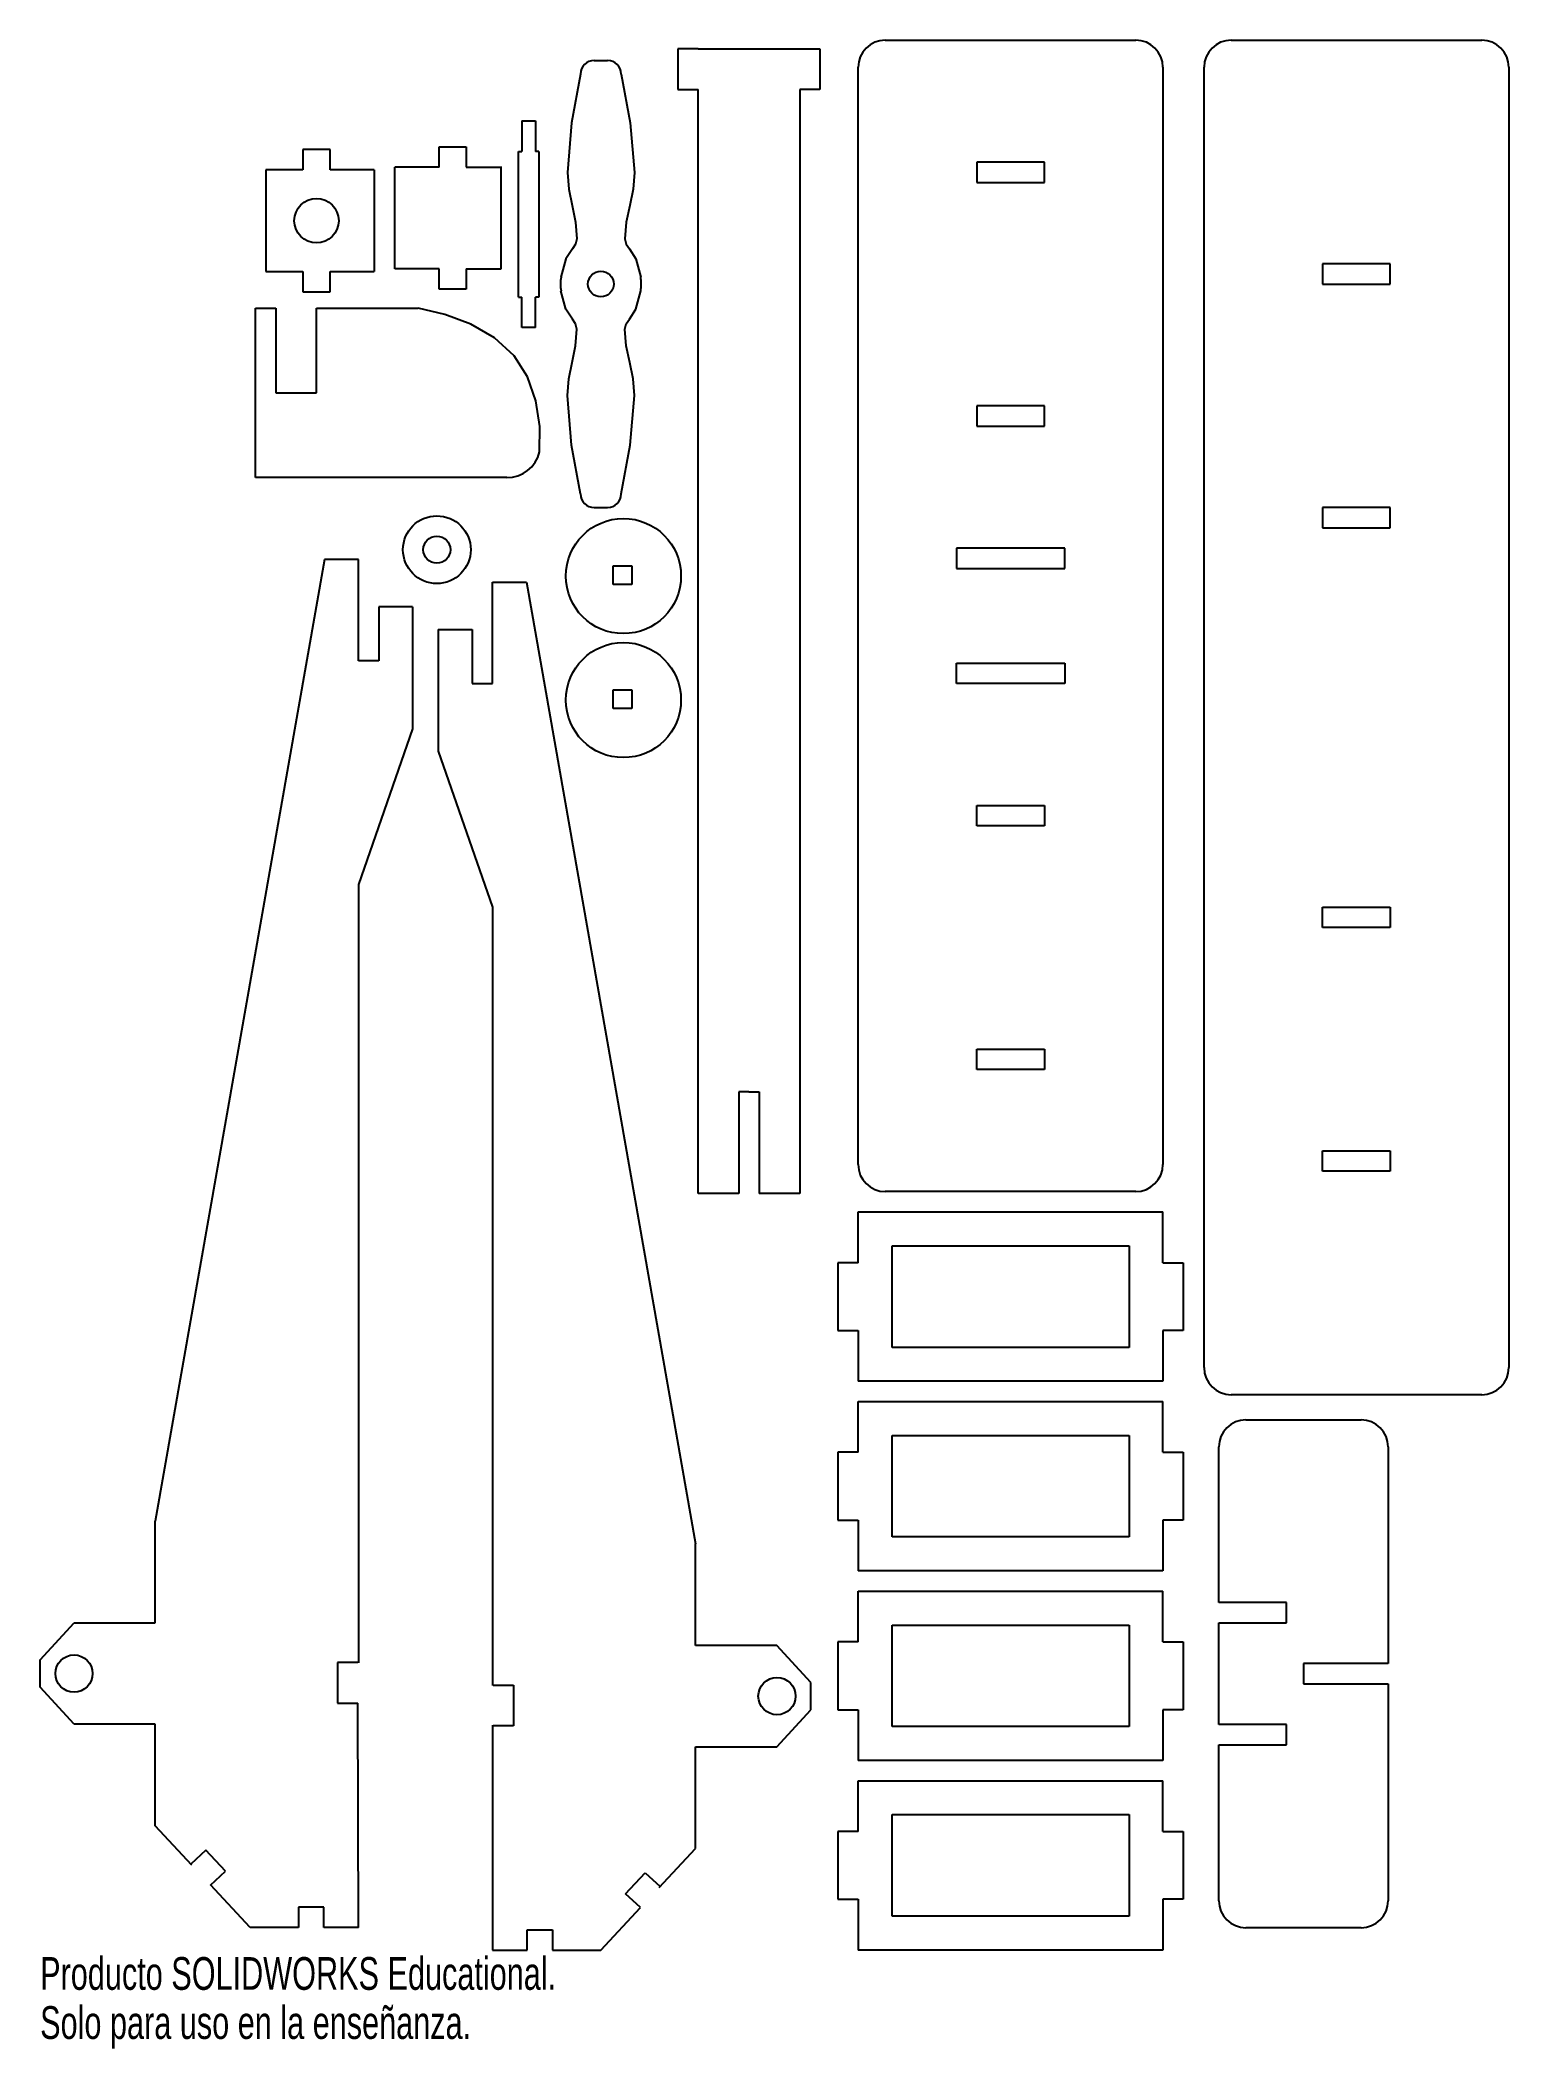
# Model space of a CAD drawing. Header units: millimetres. Extents: x 275 to 492, y -9 to 288.
import ezdxf

# ---------------------------------------------------------------- set-up
doc = ezdxf.new("R2010")
doc.units = ezdxf.units.MM
doc.styles.add('SLDTEXTSTYLE0', font='TXT', dxfattribs={"width": 0.7})

msp = doc.modelspace()

# ---------------------------------------------------------------- linework, layer by layer
at = {"color": 7, "linetype": 'Continuous'}
for p, q in [((369.05, 286.29), (369.05, 280.29)), ((372.05, 286.29), (369.05, 286.29)), ((372.05, 286.29), (387.05, 286.29)), ((387.05, 286.29), (390.05, 286.29)), ((390.05, 286.29), (390.05, 280.29)), ((399.69, 287.56), (436.69, 287.56)), ((450.77, 287.56), (487.77, 287.56)), ((354.69, 282.56), (353.37, 275.34)), ((356.69, 284.56), (358.69, 284.56)), ((360.69, 282.56), (362.01, 275.34)), ((395.69, 121.56), (395.69, 283.56)), ((440.69, 283.56), (440.69, 121.56)), ((446.77, 91.56), (446.77, 283.56)), ((491.77, 283.56), (491.77, 91.56)), ((369.05, 280.29), (372.05, 280.29)), ((372.05, 117.29), (372.05, 280.29)), ((390.05, 280.29), (387.05, 280.29)), ((387.05, 280.29), (387.05, 117.29)), ((346.03, 275.64), (346.03, 271.14)), ((346.03, 275.64), (348.03, 275.64)), ((348.03, 275.64), (348.03, 271.14)), ((353.37, 275.34), (352.74, 268.03)), ((362.01, 275.34), (362.65, 268.03)), ((317.7, 271.41), (313.7, 271.41)), ((313.7, 271.41), (313.7, 268.41)), ((317.7, 268.41), (317.7, 271.41)), ((333.8, 268.82), (333.8, 271.82)), ((333.8, 271.82), (337.8, 271.82)), ((337.8, 271.82), (337.8, 268.82)), ((345.53, 249.64), (345.53, 271.14)), ((345.53, 271.14), (346.03, 271.14)), ((348.53, 271.14), (348.03, 271.14)), ((348.53, 271.14), (348.53, 249.64)), ((313.7, 268.41), (308.2, 268.41)), ((308.2, 268.41), (308.2, 253.41)), ((324.2, 268.41), (317.7, 268.41)), ((324.2, 268.41), (324.2, 253.41)), ((333.8, 268.82), (327.27, 268.82)), ((327.27, 253.82), (327.27, 268.82)), ((337.8, 268.82), (342.96, 268.82)), ((342.96, 268.82), (343.06, 268.82)), ((342.96, 253.82), (342.96, 268.82)), ((352.74, 268.03), (352.94, 265.57)), ((362.65, 268.03), (362.45, 265.57)), ((423.19, 269.56), (413.19, 269.56)), ((413.19, 269.56), (413.19, 266.56)), ((423.19, 266.56), (423.19, 269.56)), ((352.94, 265.57), (353.44, 263.13)), ((362.45, 265.57), (361.95, 263.13)), ((413.19, 266.56), (418.19, 266.56)), ((418.19, 266.56), (423.19, 266.56)), ((353.44, 263.13), (353.94, 260.69)), ((361.95, 263.13), (361.45, 260.69)), ((353.94, 260.69), (354.14, 258.23)), ((354.14, 258.23), (353.94, 257.45)), ((361.45, 260.69), (361.24, 258.23)), ((361.24, 258.23), (361.44, 257.45)), ((352.51, 255.3), (351.8, 252.56)), ((353.48, 256.73), (352.51, 255.3)), ((353.94, 257.45), (353.48, 256.73)), ((361.44, 257.45), (361.9, 256.73)), ((361.9, 256.73), (362.87, 255.3)), ((362.87, 255.3), (363.58, 252.56)), ((308.2, 253.41), (313.7, 253.41)), ((313.7, 253.41), (313.7, 250.41)), ((317.7, 250.41), (317.7, 253.41)), ((317.7, 253.41), (324.2, 253.41)), ((333.8, 253.82), (327.27, 253.82)), ((333.8, 250.82), (333.8, 253.82)), ((337.8, 253.82), (337.8, 250.82)), ((337.8, 253.82), (342.96, 253.82)), ((474.27, 254.56), (464.27, 254.56)), ((464.27, 254.56), (464.27, 251.56)), ((474.27, 251.56), (474.27, 254.56)), ((313.7, 250.41), (317.7, 250.41)), ((337.8, 250.82), (333.8, 250.82)), ((345.53, 249.64), (346.03, 249.64)), ((346.03, 245.14), (346.03, 249.64)), ((348.03, 245.14), (348.03, 249.64)), ((348.53, 249.64), (348.03, 249.64)), ((352.51, 247.83), (351.8, 250.56)), ((362.87, 247.83), (363.58, 250.56)), ((464.27, 251.56), (469.27, 251.56)), ((469.27, 251.56), (474.27, 251.56)), ((306.71, 222.98), (306.71, 247.98)), ((306.71, 247.98), (309.71, 247.98)), ((309.71, 247.98), (309.71, 235.48)), ((315.71, 235.48), (315.71, 247.98)), ((315.71, 247.98), (330.71, 247.98)), ((334.64, 247.06), (330.71, 247.98)), ((338.47, 245.64), (334.64, 247.06)), ((353.48, 246.39), (352.51, 247.83)), ((353.94, 245.68), (353.48, 246.39)), ((361.44, 245.68), (361.9, 246.39)), ((361.9, 246.39), (362.87, 247.83)), ((341.98, 243.63), (338.47, 245.64)), ((344.9, 240.96), (341.98, 243.63)), ((348.03, 245.14), (346.03, 245.14)), ((354.14, 244.9), (353.94, 245.68)), ((353.94, 242.44), (354.14, 244.9)), ((361.24, 244.9), (361.44, 245.68)), ((361.45, 242.44), (361.24, 244.9)), ((346.88, 237.85), (344.9, 240.96)), ((353.44, 239.99), (353.94, 242.44)), ((361.95, 239.99), (361.45, 242.44)), ((348.11, 234.29), (346.88, 237.85)), ((352.74, 235.09), (352.94, 237.55)), ((352.94, 237.55), (353.44, 239.99)), ((362.45, 237.55), (361.95, 239.99)), ((362.65, 235.09), (362.45, 237.55)), ((309.71, 235.48), (315.71, 235.48)), ((353.37, 227.79), (352.74, 235.09)), ((362.01, 227.79), (362.65, 235.09)), ((348.68, 230.52), (348.11, 234.29)), ((423.19, 233.56), (413.19, 233.56)), ((413.19, 233.56), (413.19, 230.56)), ((423.19, 230.56), (423.19, 233.56)), ((348.65, 226.77), (348.68, 230.52)), ((413.19, 230.56), (418.19, 230.56)), ((418.19, 230.56), (423.19, 230.56)), ((354.69, 220.56), (353.37, 227.79)), ((360.69, 220.56), (362.01, 227.79)), ((343.8, 222.98), (306.71, 222.98)), ((356.69, 218.56), (358.69, 218.56)), ((474.27, 218.56), (464.27, 218.56)), ((464.27, 218.56), (464.27, 215.56)), ((474.27, 215.56), (474.27, 218.56)), ((464.27, 215.56), (469.27, 215.56)), ((469.27, 215.56), (474.27, 215.56)), ((316.89, 210.9), (291.89, 68.9)), ((321.89, 210.9), (316.89, 210.9)), ((321.89, 195.9), (321.89, 210.9)), ((426.19, 212.56), (410.19, 212.56)), ((410.19, 212.56), (410.19, 209.56)), ((426.19, 209.56), (426.19, 212.56)), ((359.52, 207.19), (359.52, 209.94)), ((359.52, 209.94), (362.27, 209.94)), ((362.27, 209.94), (362.27, 207.19)), ((410.19, 209.56), (418.44, 209.56)), ((418.44, 209.56), (426.19, 209.56)), ((341.69, 207.56), (346.69, 207.56)), ((341.69, 192.56), (341.69, 207.56)), ((346.69, 207.56), (371.69, 65.56)), ((362.27, 207.19), (359.52, 207.19)), ((324.89, 203.9), (324.89, 195.9)), ((329.89, 203.9), (324.89, 203.9)), ((329.89, 203.9), (329.89, 185.9)), ((333.69, 200.56), (338.69, 200.56)), ((333.69, 200.56), (333.69, 182.56)), ((338.69, 200.56), (338.69, 192.56)), ((324.89, 195.9), (321.89, 195.9)), ((410.19, 192.56), (410.19, 195.56)), ((410.19, 195.56), (418.44, 195.56)), ((418.44, 195.56), (426.19, 195.56)), ((426.19, 195.56), (426.19, 192.56)), ((338.69, 192.56), (341.69, 192.56)), ((359.52, 188.88), (359.52, 191.63)), ((359.52, 191.63), (362.27, 191.63)), ((362.27, 191.63), (362.27, 188.88)), ((426.19, 192.56), (410.19, 192.56)), ((362.27, 188.88), (359.52, 188.88)), ((329.89, 185.9), (321.89, 162.9)), ((333.69, 182.56), (341.69, 159.56)), ((413.19, 171.56), (413.19, 174.56)), ((413.19, 174.56), (418.19, 174.56)), ((418.19, 174.56), (423.19, 174.56)), ((423.19, 174.56), (423.19, 171.56)), ((423.19, 171.56), (413.19, 171.56)), ((321.89, 162.9), (321.89, 47.96)), ((341.69, 159.56), (341.69, 44.63)), ((464.27, 156.56), (464.27, 159.56)), ((464.27, 159.56), (469.27, 159.56)), ((469.27, 159.56), (474.27, 159.56)), ((474.27, 159.56), (474.27, 156.56)), ((474.27, 156.56), (464.27, 156.56)), ((413.19, 135.56), (413.19, 138.56)), ((413.19, 138.56), (418.19, 138.56)), ((418.19, 138.56), (423.19, 138.56)), ((423.19, 138.56), (423.19, 135.56)), ((423.19, 135.56), (413.19, 135.56)), ((379.55, 132.29), (378.05, 132.29)), ((378.05, 132.29), (378.05, 117.29)), ((379.55, 132.29), (381.05, 132.29)), ((381.05, 132.29), (381.05, 117.29)), ((464.27, 120.56), (464.27, 123.56)), ((464.27, 123.56), (469.27, 123.56)), ((469.27, 123.56), (474.27, 123.56)), ((474.27, 123.56), (474.27, 120.56)), ((474.27, 120.56), (464.27, 120.56)), ((378.05, 117.29), (372.05, 117.29)), ((387.05, 117.29), (381.05, 117.29)), ((436.69, 117.56), (399.69, 117.56)), ((395.69, 107.06), (395.69, 114.56)), ((395.69, 114.56), (440.69, 114.56)), ((440.69, 107.06), (440.69, 114.56)), ((395.69, 107.06), (392.69, 107.06)), ((392.69, 107.06), (392.69, 97.06)), ((400.69, 94.56), (400.69, 109.56)), ((400.69, 109.56), (435.69, 109.56)), ((435.69, 109.56), (435.69, 94.56)), ((440.69, 107.06), (443.69, 107.06)), ((443.69, 107.06), (443.69, 97.06)), ((392.69, 97.06), (395.69, 97.06)), ((395.69, 97.06), (395.69, 89.56)), ((443.69, 97.06), (440.69, 97.06)), ((440.69, 97.06), (440.69, 89.56)), ((435.69, 94.56), (400.69, 94.56)), ((440.69, 89.56), (395.69, 89.56)), ((395.69, 79.06), (395.69, 86.56)), ((395.69, 86.56), (440.69, 86.56)), ((440.69, 79.06), (440.69, 86.56)), ((487.77, 87.56), (450.77, 87.56)), ((452.95, 83.86), (469.95, 83.86)), ((400.69, 66.56), (400.69, 81.56)), ((400.69, 81.56), (435.69, 81.56)), ((435.69, 81.56), (435.69, 66.56)), ((395.69, 79.06), (392.69, 79.06)), ((392.69, 79.06), (392.69, 69.06)), ((440.69, 79.06), (443.69, 79.06)), ((443.69, 79.06), (443.69, 69.06)), ((448.95, 56.86), (448.95, 79.86)), ((473.95, 79.86), (473.95, 47.86)), ((291.89, 53.9), (291.89, 68.9)), ((392.69, 69.06), (395.69, 69.06)), ((395.69, 69.06), (395.69, 61.56)), ((443.69, 69.06), (440.69, 69.06)), ((440.69, 69.06), (440.69, 61.56)), ((371.69, 50.56), (371.69, 65.56)), ((435.69, 66.56), (400.69, 66.56)), ((440.69, 61.56), (395.69, 61.56)), ((395.69, 51.06), (395.69, 58.56)), ((395.69, 58.56), (440.69, 58.56)), ((440.69, 51.06), (440.69, 58.56)), ((458.95, 56.86), (448.95, 56.86)), ((458.95, 53.86), (458.95, 56.86)), ((274.89, 48.4), (279.89, 53.9)), ((279.89, 53.9), (291.89, 53.9)), ((400.69, 38.56), (400.69, 53.56)), ((400.69, 53.56), (435.69, 53.56)), ((435.69, 53.56), (435.69, 38.56)), ((448.95, 38.86), (448.95, 53.86)), ((448.95, 53.86), (458.95, 53.86)), ((383.69, 50.56), (371.69, 50.56)), ((388.69, 45.06), (383.69, 50.56)), ((395.69, 51.06), (392.69, 51.06)), ((392.69, 51.06), (392.69, 41.06)), ((440.69, 51.06), (443.69, 51.06)), ((443.69, 51.06), (443.69, 41.06)), ((274.89, 44.4), (274.89, 48.4)), ((318.79, 48.03), (318.79, 42.03)), ((321.79, 48.03), (318.79, 48.03)), ((473.95, 47.86), (461.45, 47.86)), ((461.45, 47.86), (461.45, 44.86)), ((341.79, 44.69), (344.79, 44.69)), ((344.79, 44.69), (344.79, 38.69)), ((388.69, 41.06), (388.69, 45.06)), ((461.45, 44.86), (473.95, 44.86)), ((473.95, 44.86), (473.95, 12.86)), ((279.89, 38.9), (274.89, 44.4)), ((318.79, 42.03), (321.79, 42.03)), ((321.89, 8.9), (321.79, 42.03)), ((291.89, 38.9), (279.89, 38.9)), ((291.89, 23.9), (291.89, 38.9)), ((341.69, 38.77), (341.69, 5.56)), ((344.79, 38.69), (341.79, 38.69)), ((383.69, 35.56), (388.69, 41.06)), ((392.69, 41.06), (395.69, 41.06)), ((395.69, 41.06), (395.69, 33.56)), ((435.69, 38.56), (400.69, 38.56)), ((443.69, 41.06), (440.69, 41.06)), ((440.69, 41.06), (440.69, 33.56)), ((458.95, 38.86), (448.95, 38.86)), ((458.95, 35.86), (458.95, 38.86)), ((448.95, 12.86), (448.95, 35.86)), ((448.95, 35.86), (458.95, 35.86)), ((371.69, 35.56), (383.69, 35.56)), ((371.69, 20.56), (371.69, 35.56)), ((440.69, 33.56), (395.69, 33.56)), ((395.69, 23.06), (395.69, 30.56)), ((395.69, 30.56), (440.69, 30.56)), ((440.69, 23.06), (440.69, 30.56)), ((297.29, 18.12), (291.89, 23.9)), ((400.69, 10.56), (400.69, 25.56)), ((400.69, 25.56), (435.69, 25.56)), ((435.69, 25.56), (435.69, 10.56)), ((395.69, 23.06), (392.69, 23.06)), ((392.69, 23.06), (392.69, 13.06)), ((440.69, 23.06), (443.69, 23.06)), ((443.69, 23.06), (443.69, 13.06)), ((299.35, 20.32), (297.15, 18.27)), ((302.25, 17.21), (299.35, 20.32)), ((366.3, 14.78), (371.69, 20.56)), ((305.89, 8.9), (300.03, 15.18)), ((300.05, 15.17), (302.25, 17.21)), ((361.34, 13.88), (364.24, 16.99)), ((364.24, 16.99), (366.43, 14.94)), ((316.77, 11.88), (313.02, 11.88)), ((313.02, 11.88), (313.02, 8.88)), ((316.77, 8.88), (316.77, 11.88)), ((363.53, 11.83), (361.34, 13.88)), ((392.69, 13.06), (395.69, 13.06)), ((395.69, 13.06), (395.69, 5.56)), ((443.69, 13.06), (440.69, 13.06)), ((440.69, 13.06), (440.69, 5.56)), ((357.69, 5.56), (363.56, 11.85)), ((435.69, 10.56), (400.69, 10.56)), ((313.02, 8.9), (305.89, 8.9)), ((321.89, 8.9), (316.77, 8.9)), ((346.82, 5.55), (346.82, 8.55)), ((346.82, 8.55), (350.57, 8.55)), ((350.57, 8.55), (350.57, 5.55)), ((469.95, 8.86), (452.95, 8.86)), ((341.69, 5.56), (346.82, 5.56)), ((350.57, 5.56), (357.69, 5.56)), ((440.69, 5.56), (395.69, 5.56))]:
    msp.add_line(p, q, dxfattribs=at)
for centre, radius in [((315.7, 260.91), 3.28), ((357.69, 251.56), 1.9), ((333.47, 212.33), 5), ((361.02, 208.44), 8.5), ((333.47, 212.33), 2), ((361.02, 190.13), 8.5), ((279.89, 46.4), 2.75), ((383.69, 43.06), 2.75)]:
    msp.add_circle(centre, radius, dxfattribs=at)
for centre, radius, start, end in [((399.69, 283.56), 4, 90, 180), ((436.69, 283.56), 4, 0, 90), ((450.77, 283.56), 4, 90, 180), ((487.77, 283.56), 4, 0, 90), ((356.69, 282.56), 2, 90, 180), ((358.69, 282.56), 2, 0, 90), ((358.4, 251.56), 6.67, 171.3814, 188.6186), ((357.69, 251.56), 5.97, 350.3652, 9.6348), ((343.8, 227.98), 5, 270, 345.9638), ((356.69, 220.56), 2, 180, 270), ((358.69, 220.56), 2, 270, 0), ((399.69, 121.56), 4, 180, 270), ((436.69, 121.56), 4, 270, 360), ((450.77, 91.56), 4, 180, 270), ((487.77, 91.56), 4, 270, 0), ((452.95, 79.86), 4, 90, 180), ((469.95, 79.86), 4, 0, 90), ((452.95, 12.86), 4, 180, 270), ((469.95, 12.86), 4, 270, 360)]:
    msp.add_arc(centre, radius, start, end, dxfattribs=at)

# ---------------------------------------------------------------- texts
at = {"color": 7, "linetype": 'Continuous', "char_height": 4.8336, "attachment_point": 1, "style": 'SLDTEXTSTYLE0'}
for s, insert in [('Producto SOLIDWORKS Educational.', (274.89, 4.53)), ('Solo para uso en la enseñanza.', (274.89, -2.72))]:
    msp.add_mtext(s, dxfattribs=dict(at, insert=insert))

doc.saveas('drawing.dxf')
